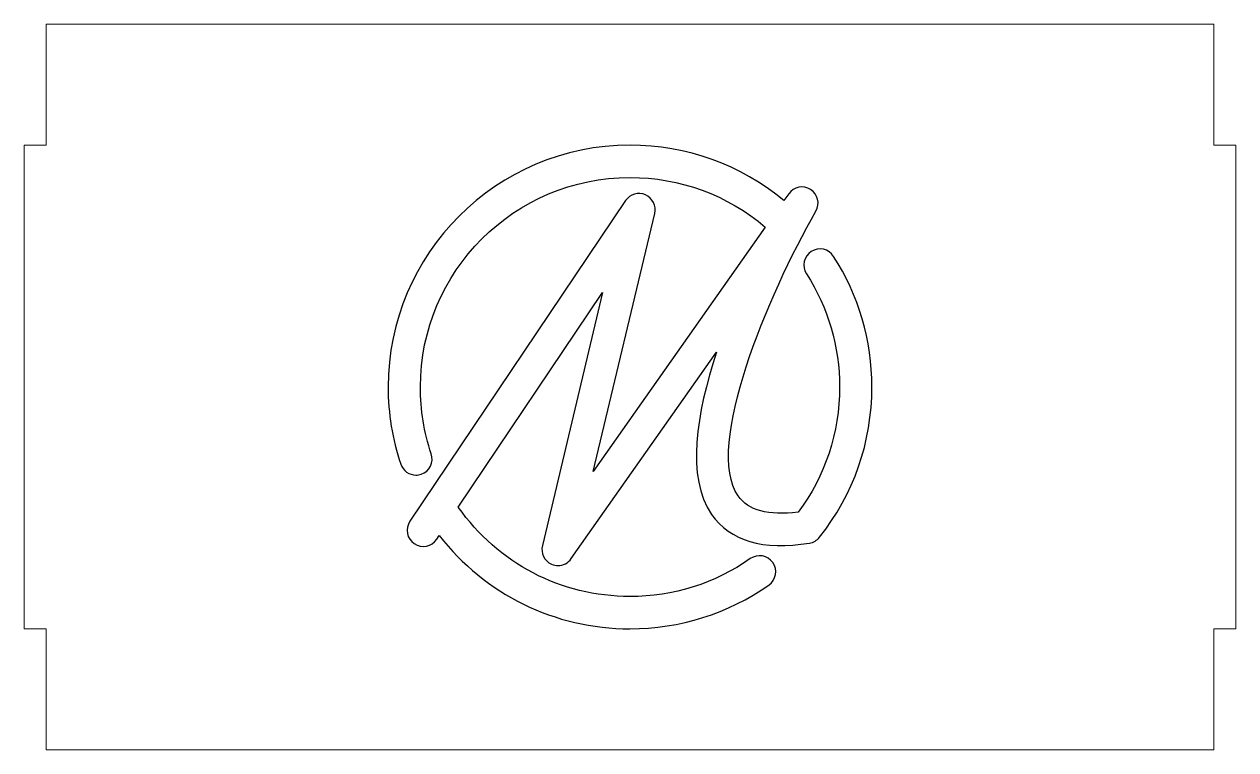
# Model space of a CAD drawing. Header units: centimetres. Extents: x -25 to 25, y -15 to 15.
import ezdxf

# ---------------------------------------------------------------- set-up
doc = ezdxf.new("R2010")
doc.units = ezdxf.units.CM
doc.header["$MEASUREMENT"] = 0
doc.layers.add('Ebene 1', color=7, linetype='Continuous')

msp = doc.modelspace()

# ---------------------------------------------------------------- linework, layer by layer
at = {"layer": 'Ebene 1', "lineweight": 9}
msp.add_open_spline([(-24.14315, 15.00275), (-24.14315, 15.00275), (24.14315, 15.00275), (24.14315, 15.00275), (24.14315, 15.00275), (24.14315, 15.00275), (24.14315, 10.00275), (24.14315, 10.00275), (24.14315, 10.00275), (24.14315, 10.00275), (25.04315, 10.00275), (25.04315, 10.00275), (25.04315, 10.00275), (25.04315, 10.00275), (25.04315, -10.00275), (25.04315, -10.00275), (25.04315, -10.00275), (25.04315, -10.00275), (24.14315, -10.00275), (24.14315, -10.00275), (24.14315, -10.00275), (24.14315, -10.00275), (24.14315, -15.00275), (24.14315, -15.00275), (24.14315, -15.00275), (24.14315, -15.00275), (-24.14315, -15.00275), (-24.14315, -15.00275), (-24.14315, -15.00275), (-24.14315, -15.00275), (-24.14315, -10.00275), (-24.14315, -10.00275), (-24.14315, -10.00275), (-24.14315, -10.00275), (-25.04315, -10.00275), (-25.04315, -10.00275), (-25.04315, -10.00275), (-25.04315, -10.00275), (-25.04315, 10.00275), (-25.04315, 10.00275), (-25.04315, 10.00275), (-25.04315, 10.00275), (-24.14315, 10.00275), (-24.14315, 10.00275), (-24.14315, 10.00275), (-24.14315, 10.00275), (-24.14315, 15.00275), (-24.14315, 15.00275)], degree=3, knots=[0, 0, 0, 0, 0.07692308, 0.07692308, 0.07692308, 0.07692308, 0.15384615, 0.15384615, 0.15384615, 0.15384615, 0.23076923, 0.23076923, 0.23076923, 0.23076923, 0.30769231, 0.30769231, 0.30769231, 0.30769231, 0.38461538, 0.38461538, 0.38461538, 0.38461538, 0.46153846, 0.46153846, 0.46153846, 0.46153846, 0.53846154, 0.53846154, 0.53846154, 0.53846154, 0.61538462, 0.61538462, 0.61538462, 0.61538462, 0.69230769, 0.69230769, 0.69230769, 0.69230769, 0.76923077, 0.76923077, 0.76923077, 0.76923077, 0.84615385, 0.84615385, 0.84615385, 0.84615385, 1, 1, 1, 1], dxfattribs=at)
for points in [[(-24.14315, 15.00275), (-24.14315, 15.00275), (24.14315, 15.00275), (24.14315, 15.00275)], [(-24.14315, 15.00275), (-24.14315, 15.00275), (-24.14315, 10.00275), (-24.14315, 10.00275)], [(24.14315, 15.00275), (24.14315, 15.00275), (24.14315, 10.00275), (24.14315, 10.00275)], [(-25.04315, 10.00275), (-25.04315, 10.00275), (-25.04315, -10.00275), (-25.04315, -10.00275)], [(-24.14315, 10.00275), (-24.14315, 10.00275), (-25.04315, 10.00275), (-25.04315, 10.00275)], [(24.14315, 10.00275), (24.14315, 10.00275), (25.04315, 10.00275), (25.04315, 10.00275)], [(25.04315, -10.00275), (25.04315, -10.00275), (25.04315, 10.00275), (25.04315, 10.00275)], [(-24.14315, -10.00275), (-24.14315, -10.00275), (-25.04315, -10.00275), (-25.04315, -10.00275)], [(-24.14315, -10.00275), (-24.14315, -10.00275), (-24.14315, -15.00275), (-24.14315, -15.00275)], [(24.14315, -10.00275), (24.14315, -10.00275), (24.14315, -15.00275), (24.14315, -15.00275)], [(24.14315, -10.00275), (24.14315, -10.00275), (25.04315, -10.00275), (25.04315, -10.00275)], [(24.14315, -15.00275), (24.14315, -15.00275), (-24.14315, -15.00275), (-24.14315, -15.00275)]]:
    msp.add_open_spline(points, degree=3, dxfattribs=at)
at = {"layer": 'Ebene 1', "lineweight": 25}
msp.add_open_spline([(7.83635, -6.21243), (7.73283, -6.34282), (7.58458, -6.42968), (7.42035, -6.45637), (7.42035, -6.45637), (5.4957, -6.76769), (4.13374, -6.36705), (3.37102, -5.26628), (3.37102, -5.26628), (2.3118, -3.73742), (2.74117, -1.0917), (3.58151, 1.43888), (3.58151, 1.43888), (3.58151, 1.43888), (-2.42877, -7.0985), (-2.42877, -7.0985), (-2.42877, -7.0985), (-2.55714, -7.28105), (-2.76306, -7.3821), (-2.97478, -7.3821), (-2.97478, -7.3821), (-3.06699, -7.3821), (-3.16022, -7.36276), (-3.24878, -7.32295), (-3.24878, -7.32295), (-3.54039, -7.19107), (-3.69786, -6.87115), (-3.62375, -6.55983), (-3.62375, -6.55983), (-3.62375, -6.55983), (-1.1325, 3.90218), (-1.1325, 3.90218), (-1.1325, 3.90218), (-1.1325, 3.90218), (-7.09699, -4.96732), (-7.09699, -4.96732), (-7.09699, -4.96732), (-5.47178, -7.28874), (-2.8485, -8.66539), (-0.00015, -8.66539), (-0.00015, -8.66539), (1.79239, -8.66539), (3.5123, -8.12286), (4.97364, -7.09663), (4.97364, -7.09663), (5.27512, -6.8849), (5.6916, -6.95762), (5.90333, -7.25947), (5.90333, -7.25947), (6.11507, -7.56115), (6.04234, -7.97718), (5.74066, -8.18891), (5.74066, -8.18891), (4.05358, -9.37405), (2.06839, -10), (-0.00015, -10), (-0.00015, -10), (-3.11591, -10), (-5.99788, -8.57134), (-7.88696, -6.14149), (-7.88696, -6.14149), (-7.88696, -6.14149), (-7.99167, -6.29757), (-7.99167, -6.29757), (-7.99167, -6.29757), (-8.19743, -6.60352), (-8.61205, -6.68465), (-8.91786, -6.47888), (-8.91786, -6.47888), (-9.22383, -6.27334), (-9.30493, -5.8585), (-9.09919, -5.55269), (-9.09919, -5.55269), (-9.09919, -5.55269), (-0.18287, 7.70593), (-0.18287, 7.70593), (-0.18287, 7.70593), (-0.00295, 7.9737), (0.34284, 8.07414), (0.63878, 7.94498), (0.63878, 7.94498), (0.93426, 7.81535), (1.0951, 7.49301), (1.02011, 7.17898), (1.02011, 7.17898), (1.02011, 7.17898), (-1.5202, -3.48941), (-1.5202, -3.48941), (-1.5202, -3.48941), (-1.5202, -3.48941), (5.59348, 6.61549), (5.59348, 6.61549), (5.59348, 6.61549), (4.03054, 7.94008), (2.06644, 8.66517), (0.00007, 8.66517), (0.00007, 8.66517), (-4.77805, 8.66517), (-8.66507, 4.77793), (-8.66507, 0.00005), (-8.66507, 0.00005), (-8.66507, -0.9454), (-8.51396, -1.87486), (-8.21553, -2.76262), (-8.21553, -2.76262), (-8.09811, -3.11198), (-8.28617, -3.49042), (-8.63549, -3.60771), (-8.63549, -3.60771), (-8.70599, -3.63178), (-8.77761, -3.64263), (-8.84824, -3.64263), (-8.84824, -3.64263), (-9.12691, -3.64263), (-9.38713, -3.46684), (-9.48075, -3.18773), (-9.48075, -3.18773), (-9.82513, -2.16297), (-9.99991, -1.0904), (-9.99991, 0.00005), (-9.99991, 0.00005), (-9.99991, 5.51413), (-5.51385, 10), (0.00007, 10), (0.00007, 10), (2.34485, 10), (4.57531, 9.19071), (6.36438, 7.7105), (6.36438, 7.7105), (6.36438, 7.7105), (6.56027, 7.98874), (6.56027, 7.98874), (6.56027, 7.98874), (6.76542, 8.28036), (7.16321, 8.35922), (7.46404, 8.16782), (7.46404, 8.16782), (7.76473, 7.97664), (7.86219, 7.58275), (7.68539, 7.27344), (7.68539, 7.27344), (5.69672, 3.79422), (3.06482, -2.48049), (4.46868, -4.50619), (4.46868, -4.50619), (4.88494, -5.10686), (5.71906, -5.33194), (6.95023, -5.17563), (6.95023, -5.17563), (8.07308, -3.67298), (8.66516, -1.88929), (8.66516, 0.00027), (8.66516, 0.00027), (8.66516, 1.66701), (8.19077, 3.28537), (7.29336, 4.68082), (7.29336, 4.68082), (7.09396, 4.99076), (7.18368, 5.4039), (7.49376, 5.60306), (7.49376, 5.60306), (7.80383, 5.80246), (8.21684, 5.71274), (8.41599, 5.40266), (8.41599, 5.40266), (9.45226, 3.7916), (9.99991, 1.92345), (9.99991, 0.00027), (9.99991, 0.00027), (9.99999, -2.28102), (9.25186, -4.42928), (7.83635, -6.21243)], degree=3, knots=[0, 0, 0, 0, 0.02272727, 0.02272727, 0.02272727, 0.02272727, 0.04545455, 0.04545455, 0.04545455, 0.04545455, 0.06818182, 0.06818182, 0.06818182, 0.06818182, 0.09090909, 0.09090909, 0.09090909, 0.09090909, 0.11363636, 0.11363636, 0.11363636, 0.11363636, 0.13636364, 0.13636364, 0.13636364, 0.13636364, 0.15909091, 0.15909091, 0.15909091, 0.15909091, 0.18181818, 0.18181818, 0.18181818, 0.18181818, 0.20454545, 0.20454545, 0.20454545, 0.20454545, 0.22727273, 0.22727273, 0.22727273, 0.22727273, 0.25, 0.25, 0.25, 0.25, 0.27272727, 0.27272727, 0.27272727, 0.27272727, 0.29545455, 0.29545455, 0.29545455, 0.29545455, 0.31818182, 0.31818182, 0.31818182, 0.31818182, 0.34090909, 0.34090909, 0.34090909, 0.34090909, 0.36363636, 0.36363636, 0.36363636, 0.36363636, 0.38636364, 0.38636364, 0.38636364, 0.38636364, 0.40909091, 0.40909091, 0.40909091, 0.40909091, 0.43181818, 0.43181818, 0.43181818, 0.43181818, 0.45454545, 0.45454545, 0.45454545, 0.45454545, 0.47727273, 0.47727273, 0.47727273, 0.47727273, 0.5, 0.5, 0.5, 0.5, 0.52272727, 0.52272727, 0.52272727, 0.52272727, 0.54545455, 0.54545455, 0.54545455, 0.54545455, 0.56818182, 0.56818182, 0.56818182, 0.56818182, 0.59090909, 0.59090909, 0.59090909, 0.59090909, 0.61363636, 0.61363636, 0.61363636, 0.61363636, 0.63636364, 0.63636364, 0.63636364, 0.63636364, 0.65909091, 0.65909091, 0.65909091, 0.65909091, 0.68181818, 0.68181818, 0.68181818, 0.68181818, 0.70454545, 0.70454545, 0.70454545, 0.70454545, 0.72727273, 0.72727273, 0.72727273, 0.72727273, 0.75, 0.75, 0.75, 0.75, 0.77272727, 0.77272727, 0.77272727, 0.77272727, 0.79545455, 0.79545455, 0.79545455, 0.79545455, 0.81818182, 0.81818182, 0.81818182, 0.81818182, 0.84090909, 0.84090909, 0.84090909, 0.84090909, 0.86363636, 0.86363636, 0.86363636, 0.86363636, 0.88636364, 0.88636364, 0.88636364, 0.88636364, 0.90909091, 0.90909091, 0.90909091, 0.90909091, 0.93181818, 0.93181818, 0.93181818, 0.93181818, 0.95454545, 0.95454545, 0.95454545, 0.95454545, 1, 1, 1, 1], dxfattribs=at)

doc.saveas('drawing.dxf')
